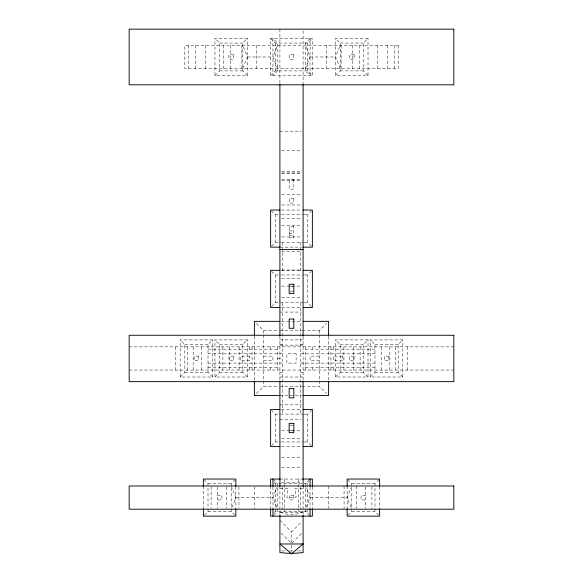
<?xml version="1.0" encoding="UTF-8"?>
<svg xmlns="http://www.w3.org/2000/svg" width="583" height="583" viewBox="0 0 583 583"><rect width="100%" height="100%" fill="white"/><g stroke="black" fill="none" stroke-linecap="round" stroke-linejoin="round"><path stroke-width="0.44" stroke-dasharray="2.92 2.19" d="M242.798 68.575L247.44 56.981L242.798 45.387M277.588 68.575L272.946 56.981L277.588 45.387M305.412 68.575L310.054 56.981L305.412 45.387M340.202 68.575L335.56 56.981L340.202 45.387M231.866 507.538L235.845 497.598L231.538 486.827M276.925 507.538L272.946 497.598L277.253 486.827M306.075 507.538L310.054 497.598L305.747 486.827M351.134 507.538L347.155 497.598L351.462 486.827M247.44 75.528L242.798 70.893L242.798 43.062L247.44 38.427L214.974 38.427L214.974 75.528L247.44 75.528L247.44 38.427M214.974 75.528L219.609 70.893L219.609 43.062L214.974 38.427M270.629 75.528L275.263 70.893L307.737 70.893L312.371 75.528L312.371 38.427L270.629 38.427L270.629 75.528L312.371 75.528M270.629 38.427L275.263 43.062L307.737 43.062L312.371 38.427M368.026 75.528L363.391 70.893L363.391 43.062L368.026 38.427L335.56 38.427L335.56 75.528L368.026 75.528L368.026 38.427M335.56 75.528L340.202 70.893L340.202 43.062L335.56 38.427M271.634 246.135L275.263 242.499L275.263 214.675L271.634 211.039M311.366 246.135L307.737 242.499L307.737 214.675L311.366 211.039M212.649 377.004L208.014 372.369L208.014 344.538L212.649 339.904L180.183 339.904L180.183 377.004L212.649 377.004L212.649 339.904M180.183 377.004L184.826 372.369L184.826 344.538L180.183 339.904M271.634 306.432L275.263 302.796L303.226 302.796M311.366 306.432L307.737 302.796L307.737 274.972L311.366 271.335M247.44 377.004L242.798 372.369L242.798 344.538L247.44 339.904L214.974 339.904L214.974 377.004L247.44 377.004L247.44 339.904M214.974 377.004L219.609 372.369L219.609 344.538L214.974 339.904M256.403 393.547L263.669 386.281L278.929 386.281M302.271 330.627L319.331 330.627L326.597 323.361M368.026 377.004L363.391 372.369L363.391 344.538L368.026 339.904L335.56 339.904L335.56 377.004L368.026 377.004L368.026 339.904M335.56 377.004L340.202 372.369L340.202 344.538L335.56 339.904M234.84 515.146L231.203 511.51L231.203 483.679L234.84 480.049M271.634 445.572L275.263 441.936L275.263 414.112L271.634 410.476M204.378 515.146L208.014 511.51L208.014 483.679L204.378 480.049M311.366 445.572L307.737 441.936L307.737 414.112L311.366 410.476M402.817 377.004L398.174 372.369L398.174 344.538L402.817 339.904L370.351 339.904L370.351 377.004L402.817 377.004L402.817 339.904M370.351 377.004L374.986 372.369L374.986 344.538L370.351 339.904M273.988 512.792L275.263 511.51L307.737 511.51L309.012 512.792M273.952 515.146L277.588 511.51L277.588 483.679L273.952 480.049M309.048 480.049L305.412 483.679L305.412 511.51L309.048 515.146M273.988 482.403L275.263 483.679L307.737 483.679L309.012 482.403M291.5 542.62L291.5 531.922L301.877 521.545M292.112 542.904L301.877 533.139M378.622 515.146L374.986 511.51L374.986 483.679L378.622 480.049M348.16 515.146L351.797 511.51L351.797 483.679L348.16 480.049M303.094 511.51C296.069 515.685 286.931 515.685 279.906 511.51M219.609 43.062L242.798 43.062M340.202 43.062L363.391 43.062M247.44 56.981L272.946 56.981M310.054 56.981L335.56 56.981M219.609 70.893L242.798 70.893M340.202 70.893L363.391 70.893M279.906 131.19L301.309 131.19M281.691 150.341L301.309 150.341M281.691 171.329L301.309 171.329M281.691 172.932L301.309 172.932M281.691 173.319L301.309 173.311M281.691 179.746L301.309 179.746M281.691 180.548L301.309 180.548M281.691 194.737L301.309 194.737M281.691 205.012L301.309 205.012M281.516 210.033L301.484 210.033M275.263 214.675L280.678 214.675M281.582 214.675L303.226 214.675M304.129 214.675L307.737 214.675M281.691 218.385L301.309 218.385M281.691 225.803L301.309 225.803M289.183 230.904L293.817 230.904M289.183 233.229L293.817 233.229M289.183 235.547L293.817 235.547M281.691 236.938L301.309 236.938M275.263 242.499L280.678 242.499M281.582 242.499L303.226 242.499M304.129 242.499L307.737 242.499M279.906 247.141L301.484 247.141M281.691 251.776L301.309 251.776M281.691 270.002L301.309 270.002M281.516 270.33L301.484 270.33M271.634 271.335L275.263 274.972L280.678 274.972M281.582 274.972L303.226 274.972M304.129 274.972L307.737 274.972M281.691 278.681L301.309 278.681M281.691 286.1L301.309 286.1M289.955 286.566L293.817 286.566M289.955 291.201L293.817 291.201M281.691 297.228L301.309 297.228M304.129 302.796L307.737 302.796M281.516 307.438L301.484 307.438M279.906 312.073L301.309 312.073M281.545 321.35L301.455 321.35M256.403 323.361L263.669 330.627L278.929 330.627M279.833 330.627L301.375 330.627M279.906 339.904L303.094 339.904M184.826 344.538L208.014 344.538M219.609 344.538L242.798 344.538M279.906 344.538L282.223 344.538M300.777 344.538L303.094 344.538M340.202 344.538L363.391 344.538M374.986 344.538L398.174 344.538M279.906 345.121L303.094 345.121M129.164 346.856L453.836 346.856M208.014 349.181L277.588 349.181M305.412 349.181L374.986 349.181M208.014 353.815L282.223 353.815M300.777 353.815L374.986 353.815M263.669 356.133L272.946 356.133L272.946 360.775L263.669 360.775M319.331 356.133L310.054 356.133L310.054 360.775L319.331 360.775M277.588 358.458L282.223 358.458M208.014 363.092L282.223 363.092M300.777 363.092L374.986 363.092M208.014 367.727L277.588 367.727M305.412 367.727L374.986 367.727M129.164 370.052L453.836 370.052M184.826 372.369L208.014 372.369M219.609 372.369L242.798 372.369M279.906 372.369L282.223 372.369M300.777 372.369L303.094 372.369M340.202 372.369L363.391 372.369M374.986 372.369L398.174 372.369M279.906 377.004L303.094 377.004M279.833 386.281L301.375 386.281M302.271 386.281L319.331 386.281L326.597 393.547M279.906 395.558L301.455 395.558M279.906 404.835L301.309 404.835M281.516 409.47L301.484 409.47M275.263 414.112L303.226 414.112M304.129 414.112L307.737 414.112M279.906 419.68L301.309 419.68M289.955 425.707L293.817 425.707M289.955 430.341L293.817 430.341M281.691 430.808L301.309 430.808M281.691 438.227L301.309 438.227M275.263 441.936L280.678 441.936M281.582 441.936L303.226 441.936M304.129 441.936L307.737 441.936M281.516 446.578L301.484 446.578M281.691 457.655L301.309 457.655M281.691 467.449L301.309 467.449M279.906 479.044L303.094 479.044M281.691 482.52L301.309 482.52M208.014 483.679L231.203 483.679M351.797 483.679L374.986 483.679M279.906 488.321L288.024 488.321L286.865 497.598L296.135 497.598L294.976 488.321L303.094 488.321M217.291 495.28L221.926 495.28L221.926 499.915L217.291 499.915M365.709 495.28L361.074 495.28L361.074 499.915L365.709 499.915M235.845 497.598L272.946 497.598M310.054 497.598L347.155 497.598M208.014 511.51L231.203 511.51M351.797 511.51L374.986 511.51M279.906 512.668L303.094 512.668M281.691 550.935L285.255 550.935M289.715 550.935L293.285 550.935M297.745 550.935L301.309 550.935M279.906 520.32L291.5 531.922M281.123 533.139L290.888 542.904M407.451 346.856L407.451 370.052M395.391 346.856L395.391 370.052M394.698 45.387L394.698 68.575M389.83 346.856L389.83 370.052M387.739 45.387L387.739 68.575M381.479 346.856L381.479 370.052M379.62 486.892L379.62 508.303M377.303 45.387L377.303 68.575M371.896 486.892L371.896 508.303M365.709 486.892L365.709 508.303M360.141 346.856L360.141 370.052M359.682 45.387L359.682 68.575M356.432 486.003L356.432 508.303M353.648 346.856L353.648 370.052M352.256 45.387L352.256 68.575M347.155 486.003L347.155 508.303M344.065 486.003L344.065 508.303M343.912 346.856L343.912 370.052M341.128 45.387L341.128 68.575M333.243 346.856L333.243 349.181M333.243 367.727L333.243 370.052M330.925 346.856L330.925 370.052M328.608 336.304L328.608 380.604M328.608 486.003L328.608 508.303M326.283 45.387L326.283 68.575M319.331 330.627L319.331 334.219M319.331 335.116L319.331 379.999M319.331 380.896L319.331 386.281M312.371 346.856L312.371 349.181M312.371 367.727L312.371 370.052M312.371 486.892L312.371 508.303M310.054 486.892L310.054 508.303M307.737 43.062L307.737 70.893M307.737 483.679L307.737 511.51M305.412 346.856L305.412 370.052M303.094 30.892L303.094 83.77M303.094 336.304L303.094 380.837M303.094 486.003L303.094 516.152M300.777 242.499L300.777 272.647M300.777 302.796L300.777 414.112M300.777 486.892L300.777 509.192M298.46 479.044L298.46 511.51M291.5 545.236L291.5 551.263M284.54 479.044L284.54 511.51M282.223 242.499L282.223 272.647M282.223 302.796L282.223 414.112M282.223 486.892L282.223 509.192M279.906 29.15L279.906 83.77M279.906 336.304L279.906 380.837M279.906 486.003L279.906 516.152M277.588 346.856L277.588 370.052M275.263 43.062L275.263 70.893M275.263 274.972L275.263 302.796M275.263 483.679L275.263 511.51M272.946 486.892L272.946 508.303M270.629 346.856L270.629 349.181M270.629 367.727L270.629 370.052M270.629 486.003L270.629 508.303M263.669 330.627L263.669 334.219M263.669 335.116L263.669 379.999M263.669 380.896L263.669 386.281M256.717 45.387L256.717 68.575M254.392 336.304L254.392 380.604M254.392 486.892L254.392 508.303M252.075 346.856L252.075 370.052M249.757 346.856L249.757 349.181M249.757 367.727L249.757 370.052M241.872 45.387L241.872 68.575M239.088 346.856L239.088 370.052M238.935 486.892L238.935 508.303M235.845 486.892L235.845 508.303M230.744 45.387L230.744 68.575M229.352 346.856L229.352 370.052M226.568 486.892L226.568 508.303M223.318 45.387L223.318 68.575M222.859 346.856L222.859 370.052M217.291 486.892L217.291 508.303M211.104 486.892L211.104 508.303M205.697 45.387L205.697 68.575M203.38 486.003L203.38 508.303M201.521 346.856L201.521 370.052M195.261 45.387L195.261 68.575M193.17 346.856L193.17 370.052M188.302 45.387L188.302 68.575M187.609 346.856L187.609 370.052M175.549 346.856L175.549 370.052M277.588 70.893L272.946 75.528L272.946 38.427L277.588 43.062L277.588 70.893M310.054 38.427L305.412 43.062L305.412 70.893L310.054 75.528L310.054 38.427M398.174 45.387L184.826 45.387L184.826 68.575L398.174 68.575L398.174 45.387M233.521 54.656L228.886 54.656L228.886 59.298L233.521 59.298L233.521 54.656M293.817 54.656L289.183 54.656L289.183 59.298L293.817 59.298L293.817 54.656M354.114 54.656L349.479 54.656L349.479 59.298L354.114 59.298L354.114 54.656M293.817 179.885L289.183 179.885L289.183 189.162L293.817 189.162L293.817 179.885M293.817 198.439L289.183 198.439L289.183 203.081L293.817 203.081L293.817 198.439M293.817 226.27L289.183 226.27L289.183 237.864L293.817 237.864L293.817 226.27M296.135 353.815L286.865 353.815L286.865 363.092L296.135 363.092L296.135 353.815M198.737 356.133L194.103 356.133L194.103 360.775L198.737 360.775L198.737 356.133M233.521 356.133L228.886 356.133L228.886 360.775L233.521 360.775L233.521 356.133M249.757 356.133L240.48 356.133L240.48 360.775L249.757 360.775L249.757 356.133M342.52 356.133L333.243 356.133L333.243 360.775L342.52 360.775L342.52 356.133M354.114 356.133L349.479 356.133L349.479 360.775L354.114 360.775L354.114 356.133M388.897 356.133L384.263 356.133L384.263 360.775L388.897 360.775L388.897 356.133M293.817 495.28L289.183 495.28L289.183 499.915L293.817 499.915L293.817 495.28"/><path stroke-width="0.87" d="M279.906 210.033L270.629 210.033L270.629 247.141L279.906 247.141M303.094 210.033L312.371 210.033L312.371 247.141L303.094 247.141M279.906 249.458L303.094 249.458M279.906 270.33L270.629 270.33L270.629 307.438L279.906 307.438M303.094 270.33L312.371 270.33L312.371 307.438L303.094 307.438M279.906 321.35L254.392 321.35L254.392 335.83M303.094 321.35L328.608 321.35L328.608 335.83M279.906 395.558L254.392 395.558L254.392 381.486M303.094 395.558L328.608 395.558L328.608 381.486M279.906 409.47L270.629 409.47L270.629 446.578L279.906 446.578M303.094 409.47L312.371 409.47L312.371 446.578L303.094 446.578M280.197 479.044L270.629 479.044L270.629 486.288M302.803 479.044L312.371 479.044L312.371 486.288M379.62 486.288L379.62 479.044L347.155 479.044L347.155 486.288M379.62 508.908L379.62 516.152L347.155 516.152L347.155 508.908M312.371 508.908L312.371 516.152L270.629 516.152L270.629 508.908M310.054 479.044L310.054 486.288M310.054 508.908L310.054 516.152M303.094 84.528L303.094 335.939M303.094 381.318L303.094 486.514M303.094 515.438L303.094 552.516A30.148 10.305 0 0 1 279.906 552.516L279.906 515.438M279.906 84.528L279.906 335.939M279.906 381.318L279.906 486.514M272.946 479.044L272.946 486.288M272.946 508.908L272.946 516.152M235.845 486.288L235.845 479.044L203.38 479.044L203.38 486.288M235.845 508.908L235.845 516.152L203.38 516.152L203.38 508.908M303.094 543.975L291.5 553.85L279.906 543.975L303.094 543.975M453.836 29.15L129.164 29.15L129.164 84.805L453.836 84.805L453.836 29.15M293.817 284.242L289.183 284.242L289.183 293.519L293.817 293.519L293.817 284.242M293.817 319.032L289.183 319.032L289.183 328.309L293.817 328.309L293.817 319.032M453.836 335.261L129.164 335.261L129.164 381.646L453.836 381.646L453.836 335.261M293.817 388.599L289.183 388.599L289.183 397.876L293.817 397.876L293.817 388.599M293.817 423.389L289.183 423.389L289.183 432.666L293.817 432.666L293.817 423.389M453.836 486.003L129.164 486.003L129.164 509.192L453.836 509.192L453.836 486.003"/></g></svg>
